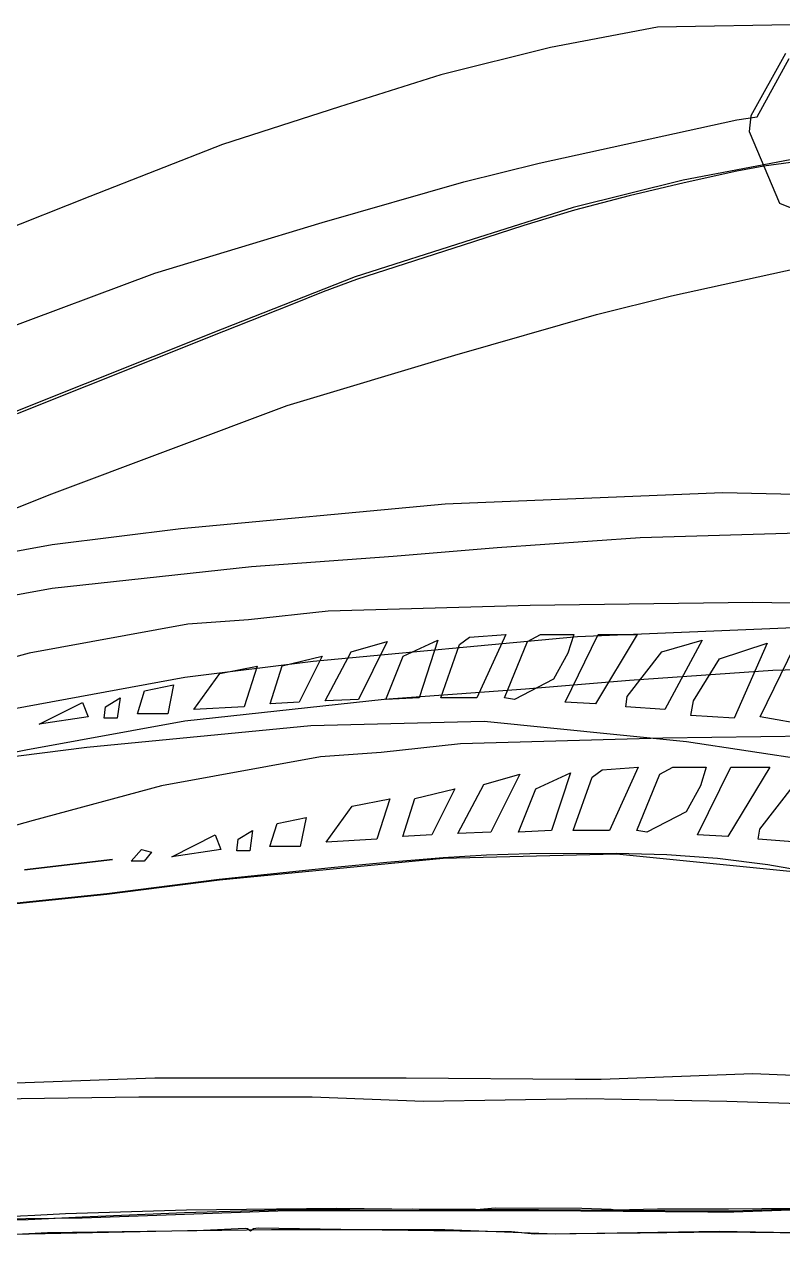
# Model space of a CAD drawing. Extents: x 0 to 208, y 1 to 205.
# Drawn here: x 20.72 to 24.76, y 21.09 to 27.57 of the extents above; entities that cross this region are included whole.
import ezdxf

# ---------------------------------------------------------------- set-up
doc = ezdxf.new("R2010")
doc.units = 0

msp = doc.modelspace()

# ---------------------------------------------------------------- linework, layer by layer
at = {"layer": 'Edge.Cuts'}
for p, q in [((24.805, 26.8329), (24.6611, 26.8128)), ((24.5178, 26.7877), (24.2364, 26.7253)), ((24.6611, 26.8128), (24.5178, 26.7877)), ((24.2364, 26.7253), (23.9444, 26.6552)), ((23.9444, 26.6552), (23.6524, 26.5793)), ((23.6524, 26.5793), (23.3835, 26.4977)), ((23.3835, 26.4977), (23.1145, 26.4103)), ((23.1145, 26.4103), (22.4921, 26.2105)), ((22.4921, 26.2105), (22.3147, 26.1446)), ((22.3147, 26.1446), (22.1387, 26.075)), ((22.1387, 26.075), (21.7852, 25.9339)), ((21.7852, 25.9339), (20.6864, 25.4959)), ((22.6548, 23.1113), (22.9533, 23.1369)), ((22.9533, 23.1369), (23.1838, 23.1502)), ((23.1838, 23.1502), (23.4143, 23.157)), ((23.4143, 23.157), (23.8754, 23.1599)), ((23.8754, 23.1599), (24.145, 23.1528)), ((24.145, 23.1528), (24.4132, 23.1321)), ((21.7623, 23.0216), (22.3577, 23.0821)), ((22.3577, 23.0821), (22.6548, 23.1113)), ((24.4132, 23.1321), (24.6814, 23.0983)), ((24.6814, 23.0983), (24.9511, 23.0523)), ((21.1629, 22.9448), (21.7623, 23.0216)), ((20.2024, 22.8449), (21.1629, 22.9448)), ((22.1234, 21.262), (21.5778, 21.2457)), ((22.7919, 21.2649), (22.1234, 21.262)), ((23.4604, 21.262), (22.7919, 21.2649)), ((24.3595, 21.2543), (23.4604, 21.262)), ((25.3046, 21.285), (24.4978, 21.2543)), ((20.7451, 21.2082), (20.6033, 21.2063)), ((21.0323, 21.2236), (20.7451, 21.2082)), ((21.5778, 21.2457), (21.0323, 21.2236)), ((24.4978, 21.2543), (24.3595, 21.2543))]:
    msp.add_line(p, q, dxfattribs=at)
at = {"layer": 'Layer 1'}
for p, q in [((24.0945, 27.5525), (23.5255, 27.4449)), ((24.9788, 27.5679), (24.0945, 27.5525)), ((23.5255, 27.4449), (22.9411, 27.2988)), ((24.775519, 27.413103), (24.590839, 27.080679)), ((24.625034, 27.075772), (24.795164, 27.387196)), ((22.9411, 27.2988), (22.4028, 27.1296)), ((22.4028, 27.1296), (21.7799, 26.9297)), ((23.463921, 26.829708), (24.517381, 27.060393)), ((24.517381, 27.060393), (24.625034, 27.075772)), ((24.590839, 27.080679), (24.582632, 26.998599)), ((24.582632, 26.998599), (24.743713, 26.616929)), ((21.7799, 26.9297), (21.0725, 26.6529)), ((23.064067, 26.729744), (23.463921, 26.829708)), ((22.310497, 26.514438), (23.064067, 26.729744)), ((21.0725, 26.6529), (19.9729, 26.2146)), ((24.743713, 26.616929), (25.132567, 26.456873)), ((21.418516, 26.245306), (22.310497, 26.514438)), ((20.165126, 25.776247), (21.418516, 26.245306)), ((22.964073, 25.01501), (21.556893, 24.884288)), ((24.440453, 25.076526), (22.964073, 25.01501)), ((26.109073, 25.038078), (24.440453, 25.076526)), ((21.556893, 24.884288), (20.872528, 24.799703)), ((23.240885, 24.784324), (24.002145, 24.83815)), ((24.002145, 24.83815), (25.293975, 24.876597)), ((20.872528, 24.799703), (19.957478, 24.630534)), ((22.687242, 24.738187), (23.240885, 24.784324)), ((21.933672, 24.68436), (22.687242, 24.738187)), ((20.872522, 24.569018), (21.933672, 24.68436)), ((20.026678, 24.415228), (20.872522, 24.569018)), ((22.341215, 24.445988), (21.918293, 24.399851)), ((23.417745, 24.476746), (22.341215, 24.445988)), ((24.601925, 24.492124), (23.417745, 24.476746)), ((25.163258, 24.484433), (24.601925, 24.492124)), ((21.595335, 24.376782), (20.749491, 24.222992)), ((21.918293, 24.399851), (21.595335, 24.376782)), ((23.041035, 24.269149), (23.094862, 24.307596)), ((23.094862, 24.307596), (23.287099, 24.322974)), ((23.287099, 24.322974), (23.133309, 23.984636)), ((23.402441, 24.284528), (23.471647, 24.322975)), ((23.471647, 24.322975), (23.648505, 24.322975)), ((23.602368, 23.961569), (23.779226, 24.322975)), ((23.648505, 24.322975), (23.617747, 24.223011)), ((23.986842, 24.322975), (23.763847, 23.953879)), ((23.779226, 24.322975), (23.986842, 24.322975)), ((22.464323, 24.230702), (22.65656, 24.284529)), ((22.65656, 24.284529), (22.50277, 23.976949)), ((22.741145, 24.207632), (22.925693, 24.292216)), ((22.925693, 24.292216), (22.82573, 23.984636)), ((22.941072, 23.984638), (23.041035, 24.269149)), ((23.279409, 23.984638), (23.402441, 24.284528)), ((24.117566, 24.2307), (24.332872, 24.292216)), ((24.332872, 24.292216), (24.132945, 23.92312)), ((24.425143, 24.192253), (24.678896, 24.276837)), ((24.678896, 24.276837), (24.502038, 23.876984)), ((24.64045, 23.884673), (24.824998, 24.261458)), ((20.749491, 24.222992), (20.065126, 24.038444)), ((22.09715, 24.155727), (22.310533, 24.207631)), ((22.310533, 24.207631), (22.187501, 23.961567)), ((22.325912, 23.969259), (22.464323, 24.230702)), ((22.648871, 23.976947), (22.741145, 24.207632)), ((23.617747, 24.223011), (23.540852, 24.0846)), ((23.933018, 23.992326), (24.117566, 24.2307)), ((24.286732, 23.969258), (24.425143, 24.192253)), ((21.626168, 23.923122), (21.764579, 24.115359)), ((21.764579, 24.115359), (21.964506, 24.153806)), ((21.964506, 24.153806), (21.8953, 23.9385)), ((22.033711, 23.953878), (22.09715, 24.155727)), ((21.364661, 24.023065), (21.518451, 24.053823)), ((21.518451, 24.053823), (21.487693, 23.900033)), ((23.540852, 24.0846), (23.333236, 23.976947)), ((21.157046, 23.93848), (21.233941, 23.984617)), ((21.233941, 23.984617), (21.218562, 23.876964)), ((21.326214, 23.900033), (21.364661, 24.023065)), ((22.825729, 23.984638), (22.648871, 23.976947)), ((22.82573, 23.984636), (22.825729, 23.984638)), ((23.133309, 23.984638), (22.941072, 23.984638)), ((23.133309, 23.984636), (23.133309, 23.984638)), ((23.333236, 23.976947), (23.279409, 23.984638)), ((23.925327, 23.9385), (23.933018, 23.992326)), ((20.803328, 23.846206), (21.034013, 23.961548)), ((21.034013, 23.961548), (21.064771, 23.884653)), ((21.149355, 23.876964), (21.157046, 23.93848)), ((21.8953, 23.9385), (21.626168, 23.923122)), ((21.8953, 23.9385), (21.8953, 23.9385)), ((22.187501, 23.961569), (22.033711, 23.953878)), ((22.187501, 23.961567), (22.187501, 23.961569)), ((22.50277, 23.976949), (22.325912, 23.969258)), ((22.325912, 23.969258), (22.325912, 23.969259)), ((23.333236, 23.976947), (23.333236, 23.976947)), ((23.763847, 23.953879), (23.602368, 23.961569)), ((23.602368, 23.961569), (23.602368, 23.961569)), ((24.132943, 23.923121), (23.925327, 23.9385)), ((24.132945, 23.92312), (24.132943, 23.923121)), ((24.271354, 23.892363), (24.286732, 23.969258)), ((21.064771, 23.884653), (20.803328, 23.846205)), ((21.218561, 23.876964), (21.149355, 23.876964)), ((21.218562, 23.876964), (21.218561, 23.876964)), ((21.487693, 23.900033), (21.326214, 23.900033)), ((21.487693, 23.900033), (21.487693, 23.900033)), ((22.248942, 23.838517), (23.171681, 23.861586)), ((23.171681, 23.861586), (24.248211, 23.753933)), ((24.502038, 23.876984), (24.271353, 23.892363)), ((24.271353, 23.892363), (24.271354, 23.892363)), ((24.640449, 23.884672), (24.64045, 23.884673)), ((24.901892, 23.838535), (24.640449, 23.884672)), ((20.803328, 23.846205), (20.803328, 23.846206)), ((21.057072, 23.723175), (22.248942, 23.838517)), ((20.457292, 23.64628), (21.057072, 23.723175)), ((24.248211, 23.753933), (25.355501, 23.584765)), ((24.601931, 21.985351), (23.794534, 21.954593)), ((25.962971, 21.931524), (24.601931, 21.985351)), ((21.418482, 21.962284), (20.326572, 21.923836)), ((22.756452, 21.962284), (21.418482, 21.962284)), ((23.656123, 21.954593), (22.756452, 21.962284)), ((23.794534, 21.954593), (23.656123, 21.954593)), ((20.142024, 21.846939), (21.333894, 21.86232)), ((21.333894, 21.86232), (22.256633, 21.86232)), ((22.256633, 21.86232), (22.848724, 21.839252)), ((22.848724, 21.839252), (23.717637, 21.85463)), ((23.717637, 21.85463), (24.463518, 21.839252)), ((24.463518, 21.839252), (25.778418, 21.800804))]:
    msp.add_line(p, q, dxfattribs=at)
at = {"layer": 'test'}
for p, q in [((24.799984, 26.847021), (24.230962, 26.739368)), ((24.230962, 26.739368), (23.646561, 26.593268)), ((23.646561, 26.593268), (23.108296, 26.424099)), ((23.108296, 26.424099), (22.485447, 26.224172)), ((24.169491, 26.1242), (25.222951, 26.354885)), ((22.485447, 26.224172), (21.778014, 25.94735)), ((23.769637, 26.024237), (24.169491, 26.1242)), ((23.016067, 25.808931), (23.769637, 26.024237)), ((21.778014, 25.94735), (20.678414, 25.509049)), ((22.124086, 25.539799), (23.016067, 25.808931)), ((20.870696, 25.07074), (22.124086, 25.539799)), ((20.563118, 24.947708), (20.870696, 25.07074)), ((25.146052, 24.370925), (23.669672, 24.309409)), ((23.669672, 24.309409), (22.262492, 24.178687)), ((22.262492, 24.178687), (21.578127, 24.094103)), ((23.946485, 24.078723), (24.707745, 24.13255)), ((24.707745, 24.13255), (25.999575, 24.170997)), ((21.578127, 24.094103), (20.663077, 23.924934)), ((23.392842, 24.032586), (23.946485, 24.078723)), ((21.578122, 23.863418), (22.639272, 23.97876)), ((22.639272, 23.97876), (23.392842, 24.032586)), ((20.732278, 23.709628), (21.578122, 23.863418)), ((25.307525, 23.786524), (24.123345, 23.771145)), ((23.046815, 23.740388), (22.623893, 23.694251)), ((24.123345, 23.771145), (23.046815, 23.740388)), ((19.040588, 23.37129), (20.732278, 23.709628)), ((22.300935, 23.671182), (21.455091, 23.517392)), ((22.623893, 23.694251), (22.300935, 23.671182)), ((23.746535, 23.563549), (23.800362, 23.601996)), ((23.800362, 23.601996), (23.992599, 23.617374)), ((23.992599, 23.617374), (23.838809, 23.279036)), ((24.107941, 23.578928), (24.177147, 23.617375)), ((24.177147, 23.617375), (24.354005, 23.617375)), ((24.307868, 23.255969), (24.484726, 23.617375)), ((24.354005, 23.617375), (24.323247, 23.517411)), ((24.692342, 23.617375), (24.469347, 23.248279)), ((24.484726, 23.617375), (24.692342, 23.617375)), ((23.031412, 23.263659), (23.169823, 23.525102)), ((23.169823, 23.525102), (23.36206, 23.578929)), ((23.36206, 23.578929), (23.20827, 23.271349)), ((23.446645, 23.502032), (23.631193, 23.586616)), ((23.631193, 23.586616), (23.53123, 23.279036)), ((23.646572, 23.279038), (23.746535, 23.563549)), ((23.98491, 23.279038), (24.107941, 23.578928)), ((24.638518, 23.286726), (24.823066, 23.5251)), ((21.455091, 23.517392), (20.770726, 23.332844)), ((22.80265, 23.450127), (23.016033, 23.502031)), ((23.016033, 23.502031), (22.893001, 23.255967)), ((23.354371, 23.271347), (23.446645, 23.502032)), ((24.323247, 23.517411), (24.246352, 23.379)), ((22.331668, 23.217522), (22.470079, 23.409759)), ((22.470079, 23.409759), (22.670006, 23.448206)), ((22.670006, 23.448206), (22.6008, 23.2329)), ((22.739211, 23.248278), (22.80265, 23.450127)), ((20.770726, 23.332844), (20.170946, 23.163675)), ((22.070261, 23.317465), (22.224051, 23.348223)), ((22.224051, 23.348223), (22.193293, 23.194433)), ((24.246352, 23.379), (24.038736, 23.271347)), ((21.862646, 23.23288), (21.939541, 23.279017)), ((21.939541, 23.279017), (21.924162, 23.171364)), ((22.031814, 23.194433), (22.070261, 23.317465)), ((23.20827, 23.271349), (23.031412, 23.263658)), ((23.531229, 23.279038), (23.354371, 23.271347)), ((23.53123, 23.279036), (23.531229, 23.279038)), ((23.838809, 23.279038), (23.646572, 23.279038)), ((23.838809, 23.279036), (23.838809, 23.279038)), ((24.038736, 23.271347), (23.98491, 23.279038)), ((24.038736, 23.271347), (24.038736, 23.271347)), ((24.630827, 23.2329), (24.638518, 23.286726)), ((21.508928, 23.140606), (21.739613, 23.255948)), ((21.739613, 23.255948), (21.770371, 23.179053)), ((21.854955, 23.171364), (21.862646, 23.23288)), ((22.6008, 23.2329), (22.331668, 23.217522)), ((22.6008, 23.2329), (22.6008, 23.2329)), ((22.893001, 23.255969), (22.739211, 23.248278)), ((22.893001, 23.255967), (22.893001, 23.255969)), ((23.031412, 23.263658), (23.031412, 23.263659)), ((24.469347, 23.248279), (24.307868, 23.255969)), ((24.307868, 23.255969), (24.307868, 23.255969)), ((24.838443, 23.217521), (24.630827, 23.2329)), ((21.293622, 23.117537), (21.347449, 23.179053)), ((21.347449, 23.179053), (21.401275, 23.163674)), ((21.401275, 23.163674), (21.362828, 23.117538)), ((21.770371, 23.179053), (21.508928, 23.140605)), ((21.508928, 23.140605), (21.508928, 23.140606)), ((21.924161, 23.171364), (21.854955, 23.171364)), ((21.924162, 23.171364), (21.924161, 23.171364)), ((22.193293, 23.194433), (22.031814, 23.194433)), ((22.193293, 23.194433), (22.193293, 23.194433)), ((22.954542, 23.132917), (23.877281, 23.155985)), ((23.877281, 23.155985), (24.953811, 23.048332)), ((20.7246, 23.0714), (21.193659, 23.125226)), ((21.193659, 23.125226), (20.7246, 23.0714)), ((20.7246, 23.0714), (20.7246, 23.0714)), ((21.362828, 23.117537), (21.293622, 23.117537)), ((21.362828, 23.117538), (21.362828, 23.117537)), ((21.762671, 23.017575), (22.954542, 23.132917)), ((21.162892, 22.940679), (21.762671, 23.017575)), ((20.201705, 22.840716), (21.162892, 22.940679)), ((20.943101, 21.242109), (21.586909, 21.261168)), ((22.124082, 21.256683), (21.032172, 21.218236)), ((21.586909, 21.261168), (22.385666, 21.271537)), ((23.462052, 21.256683), (22.124082, 21.256683)), ((22.385666, 21.271537), (23.120472, 21.262793)), ((23.120472, 21.262793), (23.129105, 21.263612)), ((23.129105, 21.263612), (23.233127, 21.272163)), ((23.233127, 21.272163), (23.691522, 21.271063)), ((24.361723, 21.248993), (23.462052, 21.256683)), ((23.691522, 21.271063), (23.847733, 21.265932)), ((23.847733, 21.265932), (23.871759, 21.262678)), ((23.871759, 21.262678), (24.094893, 21.266705)), ((24.094893, 21.266705), (24.472045, 21.266545)), ((24.472045, 21.266545), (24.82734, 21.270158)), ((25.307531, 21.279751), (24.500134, 21.248993)), ((21.032172, 21.218236), (20.463149, 21.210545)), ((20.627862, 21.226522), (20.780134, 21.234275)), ((20.780134, 21.234275), (20.943101, 21.242109)), ((24.500134, 21.248993), (24.361723, 21.248993)), ((19.84799, 21.087513), (20.847624, 21.141339)), ((21.677693, 21.152136), (20.299233, 21.122015)), ((20.847624, 21.141339), (22.039494, 21.15672)), ((21.89942, 21.163309), (21.677693, 21.152136)), ((21.912769, 21.160543), (21.89942, 21.163309)), ((21.928794, 21.149235), (21.912769, 21.160543)), ((21.944818, 21.160654), (21.928794, 21.149235)), ((21.968869, 21.164404), (21.944818, 21.160654)), ((22.628712, 21.153426), (21.968869, 21.164404)), ((22.039494, 21.15672), (22.962233, 21.15672)), ((23.317937, 21.144875), (22.628712, 21.153426)), ((22.962233, 21.15672), (23.554324, 21.133651)), ((23.440822, 21.132544), (23.317937, 21.144875)), ((24.001821, 21.137813), (23.440822, 21.132544)), ((23.554324, 21.133651), (24.423237, 21.14903)), ((24.429251, 21.142445), (24.001821, 21.137813)), ((24.423237, 21.14903), (25.169118, 21.133651)), ((25.353561, 21.134418), (24.429251, 21.142445))]:
    msp.add_line(p, q, dxfattribs=at)

doc.saveas('drawing.dxf')
